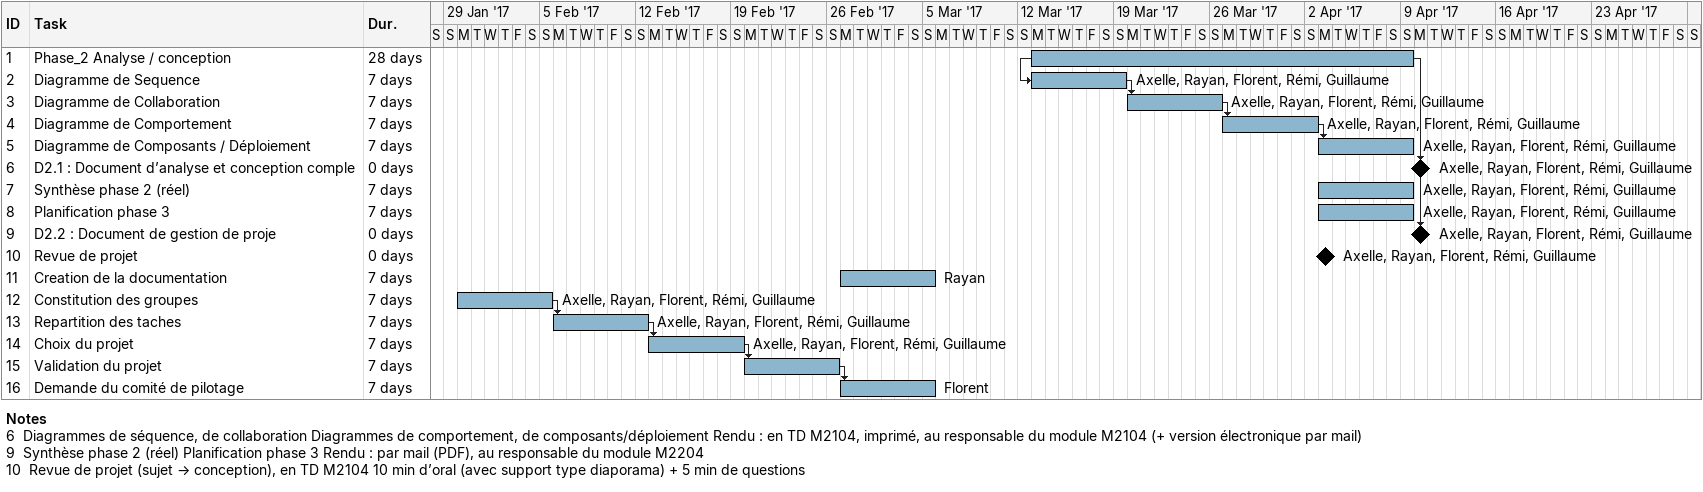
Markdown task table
| ID | Task | Duration | Start | Finish | Predecessors | Resources |
|---|---|---|---|---|---|---|
| 1 | Phase_2 Analyse / conception | 28d | 2017-03-13 | 2017-04-09 |  |  |
| 2 | Diagramme de Sequence | 7d | 2017-03-13 | 2017-03-19 | 1SS | Axelle, Rayan, Florent, Rémi, Guillaume |
| 3 | Diagramme de Collaboration | 7d | 2017-03-20 | 2017-03-26 | 2 | Axelle, Rayan, Florent, Rémi, Guillaume |
| 4 | Diagramme de Comportement | 7d | 2017-03-27 | 2017-04-02 | 3 | Axelle, Rayan, Florent, Rémi, Guillaume |
| 5 | Diagramme de Composants / Déploiement | 7d | 2017-04-03 | 2017-04-09 | 4 | Axelle, Rayan, Florent, Rémi, Guillaume |
| 6 | D2.1 : Document d’analyse et conception comple | 0d | 2017-04-10 | 2017-04-10 | 1 | Axelle, Rayan, Florent, Rémi, Guillaume |
| 7 | Synthèse phase 2 (réel) | 7d | 2017-04-03 | 2017-04-09 |  | Axelle, Rayan, Florent, Rémi, Guillaume |
| 8 | Planification phase 3 | 7d | 2017-04-03 | 2017-04-09 |  | Axelle, Rayan, Florent, Rémi, Guillaume |
| 9 | D2.2 : Document de gestion de proje | 0d | 2017-04-10 | 2017-04-10 | 1 | Axelle, Rayan, Florent, Rémi, Guillaume |
| 10 | Revue de projet | 0d | 2017-04-03 | 2017-04-03 |  | Axelle, Rayan, Florent, Rémi, Guillaume |
| 11 | Creation de la documentation | 7d | 2017-02-27 | 2017-03-05 |  | Rayan |
| 12 | Constitution des groupes | 7d | 2017-01-30 | 2017-02-05 |  | Axelle, Rayan, Florent, Rémi, Guillaume |
| 13 | Repartition des taches | 7d | 2017-02-06 | 2017-02-12 | 12 | Axelle, Rayan, Florent, Rémi, Guillaume |
| 14 | Choix du projet | 7d | 2017-02-13 | 2017-02-19 | 13 | Axelle, Rayan, Florent, Rémi, Guillaume |
| 15 | Validation du projet | 7d | 2017-02-20 | 2017-02-26 | 14 |  |
| 16 | Demande du comité de pilotage | 7d | 2017-02-27 | 2017-03-05 | 15 | Florent |

Notes
- 6: Diagrammes de séquence, de collaboration Diagrammes de comportement, de composants/déploiement Rendu : en TD M2104, imprimé, au responsable du module M2104 (+ version électronique par mail)
- 9: Synthèse phase 2 (réel) Planification phase 3 Rendu : par mail (PDF), au responsable du module M2204
- 10: Revue de projet (sujet → conception), en TD M2104 10 min d’oral (avec support type diaporama) + 5 min de questions
